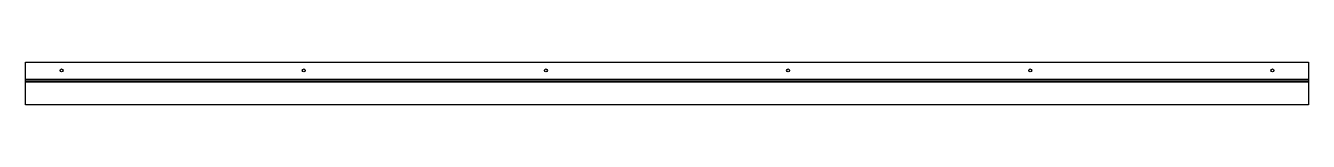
# Model space of a CAD drawing. Header units: millimetres. Extents: x 0 to 1430, y 0 to 47.
import ezdxf

# ---------------------------------------------------------------- set-up
doc = ezdxf.new("R2010")
doc.units = ezdxf.units.MM

msp = doc.modelspace()

# ---------------------------------------------------------------- linework, layer by layer
at = {"layer": 'BEND'}
msp.add_line((0, 26.7), (1430, 26.7), dxfattribs=at)
at = {"layer": 'CUT'}
msp.add_lwpolyline([(1430, 47.2), (1430, 0), (0, 0), (0, 47.2)], close=True, dxfattribs=at)
for centre in [(40, 38.2), (310, 38.2), (580, 38.2), (850, 38.2), (1120, 38.2), (1390, 38.2)]:
    msp.add_circle(centre, 1.65, dxfattribs=at)
at = {"layer": 'MARK'}
for p, q in [((0, 28.4), (1430, 28.4)), ((1430, 25), (0, 25))]:
    msp.add_line(p, q, dxfattribs=at)

doc.saveas('drawing.dxf')
